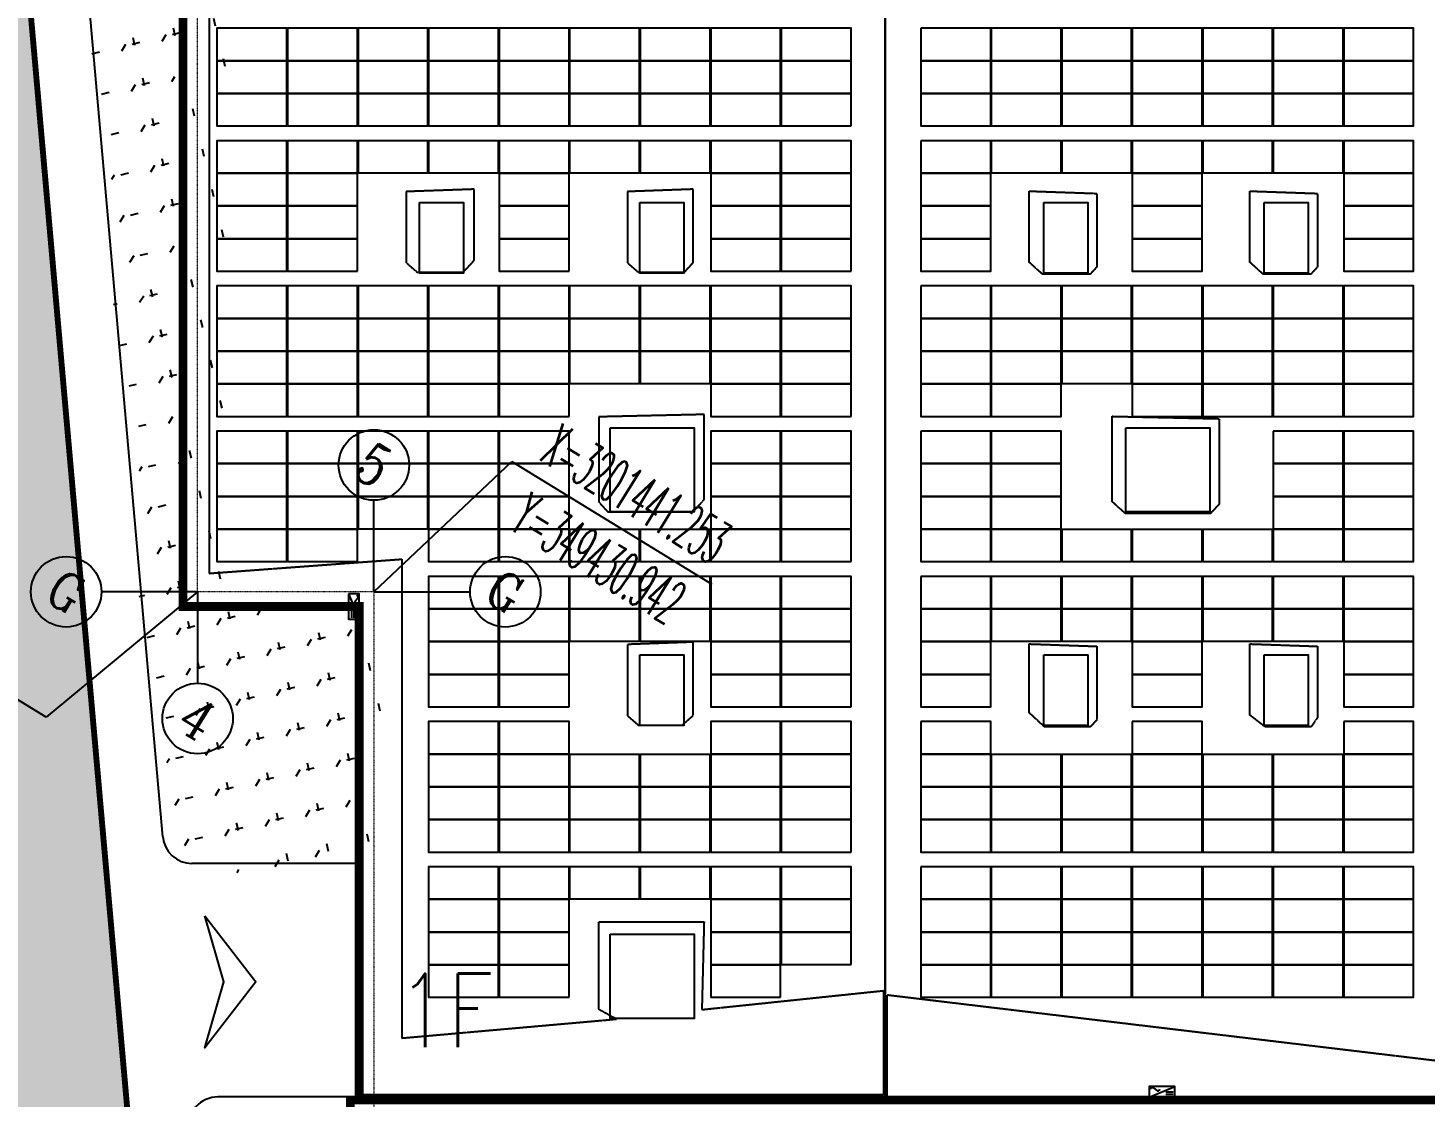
# Model space of a CAD drawing. Header units: metres. Extents: x -330863 to 383137, y -246038 to 314990.
# Drawn here: x -93776 to -46220, y -129651 to -93253 of the extents above; entities that cross this region are included whole.
import ezdxf
from ezdxf.enums import TextEntityAlignment as Align

# ---------------------------------------------------------------- set-up
doc = ezdxf.new("R2010")
doc.units = ezdxf.units.M
for name, pattern in [('DASHED', [1.524, 1.27, -0.254]), ('DOTE', [2.4200000000000004, 2, -0.2, 0.02, -0.2]), ('HIDDEN', [0.375, 0.25, -0.125]), ('X2', [10, 8, -2])]:
    doc.linetypes.add(name, pattern=pattern)
for name, color, linetype in [('-GRASS', 114, 'Continuous'), ('-建筑轮廓线', 7, 'Continuous'), ('-总图道路', 7, 'Continuous'), ('-文字', 7, 'Continuous'), ('AXIS', 7, 'Continuous'), ('AXIS_TEXT', 7, 'Continuous'), ('DIM_COOR', 7, 'Continuous'), ('PUB_TEXT', 7, 'Continuous'), ('S_其它', 7, 'Continuous'), ('农转用2000坐标', 6, 'Continuous'), ('单元区域外轮廓', 7, 'ByLayer'), ('屋脊线', 7, 'ByLayer'), ('组件', 7, 'ByLayer'), ('逆变器', 7, 'ByLayer'), ('阴影', 8, 'DASHED'), ('障碍物', 7, 'ByLayer')]:
    doc.layers.add(name, color=color, linetype=linetype)
doc.layers.add('DOTE', color=7, linetype='DOTE', lineweight=0)
doc.layers.add('X消防车道', color=6, linetype='HIDDEN', lineweight=18)
doc.styles.add('_HZTXT', font='simplex.shx', dxfattribs={"width": 0.8, "bigfont": 'hztxt.shx'})
doc.styles.add('_TCH_AXIS', font='complex.shx', dxfattribs={"bigfont": 'gbcbig.shx'})
doc.styles.add('_TCH_DIM', font='SIMPLEX.shx', dxfattribs={"width": 0.6, "bigfont": 'GBCBIG.shx'})

# ---------------------------------------------------------------- blocks, each defined once
blk = doc.blocks.new('*U5')
at = {"layer": '单元区域外轮廓', "color": 2}
for points in [[(-88499.99999806286, 145848.7498998642, 10100), (88500.00000193714, 145848.7498962879, 10100), (88499.99999828637, -93851.25008583067, 10100), (64899.99999828637, -93851.25008583067, 10100), (64900.60513652861, -129651.2534892559, 10100), (-82500.00165008008, -129651.2389415502, 10100), (-82500.00164881349, -112951.2501013279, 10100), (-88500.00000186266, -112951.2501013279, 10100), (-88499.99999806286, 145848.7498998642, 10100)], [(-88499.99999806286, 145848.7498998642, 10600), (88500.00000193714, 145848.7498962879, 10600), (88499.99999828637, -93851.25008583067, 10600), (64899.99999828637, -93851.25008583067, 10600), (64900.60513652861, -129651.2534892559, 10600), (-82500.00165008008, -129651.2389415502, 10600), (-82500.00164881349, -112951.2501013279, 10600), (-88500.00000186266, -112951.2501013279, 10600), (-88499.99999806286, 145848.7498998642, 10600)]]:
    blk.add_polyline3d(points, close=True, dxfattribs=at)
at = {"flags": 1}
for tag in ['ground_elevation', 'unit_id', 'unit_name', 'parapet_height', 'is_enable_parapet']:
    blk.add_attdef(tag, (0, 0), '', height=2.5, dxfattribs=at)
blk = doc.blocks.new('*U6')
at = {"layer": '屋脊线', "color": 30}
for p, q in [((-88499.99999806286, 145848.7498998642, 10100), (-88500.00000186266, -112951.2501013279, 10100)), ((-64595.51210492849, -129651.240709424, 8900), (-64599.71337653697, 145848.7498998642, 8900)), ((-88500.00000186266, -112951.2501013279, 10100), (-82500.00164881349, -112951.2501013279, 9798.798202189386)), ((-82500.00164881349, -112951.2501013279, 9798.798202189386), (-82500.00165008008, -129651.2389415502, 9798.810986695064)), ((-82500.00165008008, -129651.2389415502, 9798.810986695064), (-64595.51210492849, -129651.240709424, 8900)), ((-64595.51210492849, -129651.240709424, 8900), (-45395.51210492849, -129651.2426030635, 10100))]:
    blk.add_line(p, q, dxfattribs=at)
at = {"flags": 1}
for tag in ['unit_id', 'unit_name']:
    blk.add_attdef(tag, (0, 0), '', height=2.5, dxfattribs=at)
blk = doc.blocks.new('*U25', base_point=(43.5, 18.05))
at = {"color": 0}
for p, q in [((0, 0), (87, 36.1)), ((56.67, 18.2079375), (81.71499999999999, 18.2079375)), ((56.67, 9.64546875), (81.71499999999999, 9.64546875))]:
    blk.add_line(p, q, dxfattribs=at)
blk.add_lwpolyline([(0, 0), (87, 0), (87, 36.1), (0, 36.1)], close=True, dxfattribs=at)
blk.add_lwpolyline([(4.69, 26.96970833333333, -0.6815), (15.775, 30.24879166666667), (25.52, 23.66054166666667, 0.6815), (36.57, 26.96970833333333)], format="xyb", dxfattribs=at)
blk = doc.blocks.new('*U40', base_point=(43.5, 18.05))
at = {"color": 0}
for p, q in [((0, 0), (87, 36.1)), ((56.67, 18.2079375), (81.71499999999999, 18.2079375)), ((56.67, 9.64546875), (81.71499999999999, 9.64546875))]:
    blk.add_line(p, q, dxfattribs=at)
blk.add_lwpolyline([(0, 0), (87, 0), (87, 36.1), (0, 36.1)], close=True, dxfattribs=at)
blk.add_lwpolyline([(4.69, 26.96970833333333, -0.6815), (15.775, 30.24879166666667), (25.52, 23.66054166666667, 0.6815), (36.57, 26.96970833333333)], format="xyb", dxfattribs=at)
blk = doc.blocks.new('*U57')
at = {"layer": '障碍物', "color": 1}
blk.add_polyline3d([(-72950.02388522027, -99201.24994039538, 10), (-71450.02414830029, -99201.24994039538, 10), (-71450.02414830029, -101601.2500494718, 10), (-72950.02388522027, -101601.2500494718, 10)], close=True, dxfattribs=at)
at = {"flags": 1}
for tag in ['shape', 'height']:
    blk.add_attdef(tag, (0, 0), '', height=2.5, dxfattribs=at)
blk = doc.blocks.new('*U58')
at = {"layer": '障碍物', "color": 1}
blk.add_polyline3d([(-72950.02557359637, -114601.2499403953, 10), (-71450.02583675086, -114601.2499403953, 10), (-71450.02583675086, -117001.2500506639, 10), (-72950.02557359637, -117001.2500506639, 10)], close=True, dxfattribs=at)
at = {"flags": 1}
for tag in ['shape', 'height']:
    blk.add_attdef(tag, (0, 0), '', height=2.5, dxfattribs=at)
blk = doc.blocks.new('*U71')
at = {"layer": '障碍物', "color": 1}
blk.add_polyline3d([(-73960.13016819954, -106870.9958904981, 10), (-71099.6219573915, -106870.9958904981, 10), (-71099.6219573915, -109731.5041017532, 10), (-73960.13016819954, -109731.5041017532, 10)], close=True, dxfattribs=at)
at = {"flags": 1}
for tag in ['shape', 'height']:
    blk.add_attdef(tag, (0, 0), '', height=2.5, dxfattribs=at)
blk = doc.blocks.new('*U72')
at = {"layer": '障碍物', "color": 1}
blk.add_polyline3d([(-73960.13016819954, -124110.9966856241, 10), (-71099.6219573915, -124110.9966856241, 10), (-71099.6219573915, -126971.5048986673, 10), (-73960.13016819954, -126971.5048986673, 10)], close=True, dxfattribs=at)
at = {"flags": 1}
for tag in ['shape', 'height']:
    blk.add_attdef(tag, (0, 0), '', height=2.5, dxfattribs=at)
blk = doc.blocks.new('*U102')
at = {"layer": '障碍物', "color": 1}
blk.add_polyline3d([(-59200.02388849855, -99201.25148952007, 10), (-57700.02415172755, -99201.25148952007, 10), (-57700.02415172755, -101601.2515997887, 10), (-59200.02388849855, -101601.2515997887, 10)], close=True, dxfattribs=at)
at = {"flags": 1}
for tag in ['shape', 'height']:
    blk.add_attdef(tag, (0, 0), '', height=2.5, dxfattribs=at)
blk = doc.blocks.new('*U103')
at = {"layer": '障碍物', "color": 1}
blk.add_polyline3d([(-51699.99805033206, -99201.25203847884, 10), (-50199.99831333757, -99201.25203847884, 10), (-50199.99831333757, -101601.2521475553, 10), (-51699.99805033206, -101601.2521475553, 10)], close=True, dxfattribs=at)
at = {"flags": 1}
for tag in ['shape', 'height']:
    blk.add_attdef(tag, (0, 0), '', height=2.5, dxfattribs=at)
blk = doc.blocks.new('*U104')
at = {"layer": '障碍物', "color": 1}
blk.add_polyline3d([(-59200.02557680011, -114601.25148952, 10), (-57700.02584010362, -114601.25148952, 10), (-57700.02584010362, -117001.2515991926, 10), (-59200.02557680011, -117001.2515991926, 10)], close=True, dxfattribs=at)
at = {"flags": 1}
for tag in ['shape', 'height']:
    blk.add_attdef(tag, (0, 0), '', height=2.5, dxfattribs=at)
blk = doc.blocks.new('*U105')
at = {"layer": '障碍物', "color": 1}
blk.add_polyline3d([(-51699.99973870813, -114601.2520384788, 10), (-50200.00000193715, -114601.2520384788, 10), (-50200.00000193715, -117001.2521475553, 10), (-51699.99973870813, -117001.2521475553, 10)], close=True, dxfattribs=at)
at = {"flags": 1}
for tag in ['shape', 'height']:
    blk.add_attdef(tag, (0, 0), '', height=2.5, dxfattribs=at)
blk = doc.blocks.new('*U106')
at = {"layer": '障碍物', "color": 1}
blk.add_polyline3d([(-56410.09895853697, -106870.9960132837, 10), (-53549.59074743092, -106870.9960132837, 10), (-53549.59074743092, -109731.5042251348, 10), (-56410.09895853697, -109731.5042251348, 10)], close=True, dxfattribs=at)
at = {"flags": 1}
for tag in ['shape', 'height']:
    blk.add_attdef(tag, (0, 0), '', height=2.5, dxfattribs=at)
blk = doc.blocks.new('*U352')
at = {"layer": '障碍物', "color": 1}
blk.add_polyline3d([(-80450.02388522027, -99201.24994039538, 10), (-78950.02414830029, -99201.24994039538, 10), (-78950.02414830029, -101601.2500494718, 10), (-80450.02388522027, -101601.2500494718, 10)], close=True, dxfattribs=at)
at = {"flags": 1}
for tag in ['shape', 'height']:
    blk.add_attdef(tag, (0, 0), '', height=2.5, dxfattribs=at)
blk = doc.blocks.new('*U9')
at = {"layer": '组件', "color": 0}
blk.add_polyline3d([(0, 0, 0), (6.7e-15, -109.6, 0), (237.9347828191169, -109.6, 14.88620585709026), (237.9347828191169, 1.46e-14, 14.88620585709026)], close=True, dxfattribs=at)
at = {"flags": 1}
for tag in ['voco', 'vmpo', 'mounting-hole-spacing1', 'mounting-hole-spacing2', 'module-material', 'theme', 'silicon-material', 'userid', 'company-name', 'note', 'name', 'panel-width', 'panel-height', 'panel-length', 'pmax', 'id', 'impo', 'isco']:
    blk.add_attdef(tag, (0, 0), '', height=2.5, dxfattribs=at)
blk = doc.blocks.new('*U7')
at = {"layer": '组件', "color": 0}
blk.add_polyline3d([(0, 0, 0), (6.7e-15, 109.6, 0), (-238.1009774266284, 109.6, 11.9366891759911), (-238.1009774266284, 1.46e-14, 11.9366891759911)], close=True, dxfattribs=at)
at = {"flags": 1}
for tag in ['voco', 'vmpo', 'mounting-hole-spacing1', 'mounting-hole-spacing2', 'module-material', 'theme', 'silicon-material', 'userid', 'company-name', 'note', 'name', 'panel-width', 'panel-height', 'panel-length', 'pmax', 'id', 'impo', 'isco']:
    blk.add_attdef(tag, (0, 0), '', height=2.5, dxfattribs=at)

msp = doc.modelspace()

# ---------------------------------------------------------------- hatches: boundary and pattern name
at = {"layer": '-GRASS'}
h = msp.add_hatch(dxfattribs=at)
h.set_pattern_fill('GRASS', color=256, scale=500, angle=-31.48783798076735)
h.set_pattern_definition([(58.51216201923266, (-1970228605.701966, -2547630934.377606), (-329.7050402672918, 1372.037246682207), [264.5806600000001, -1731.010149999999]), (13.51216201923265, (-1970228605.701966, -2547630934.377606), (-329.7052649889981, 1372.038181840949), [264.58066, -1146.516149999998]), (103.5121620192325, (-1970228605.701966, -2547630934.377606), (-1372.038181840949, -329.7052649889981), [264.5806599999999, -1146.516149999997])])
h.paths.add_polyline_path([(-82499.9985200679, -113128.7499012612), (-88499.9985200679, -113128.7499007955), (-88499.99851925299, -69128.74990079552), (-92663.83755806366, -69128.74990126118, 0.4402036426417503), (-93659.97564844787, -70216.55026946215), (-89187.75346316164, -120966.5474615246, 0.3886933129574108), (-88191.61512504565, -121878.7499007955), (-82499.99852018431, -121878.7499007955)])
at = {"layer": 'X消防车道'}
h = msp.add_hatch(dxfattribs=at)
h.set_pattern_fill('DOTS', color=8, scale=1000, angle=-31.48783798076735)
h.set_pattern_definition([(328.5121620192327, (-1970228605.701966, -2547630934.377606), (1506.050284478311, 939.1527315207007), [0, -1587.499999999999])])
h.paths.add_polyline_path([(-93210.31932864338, -143669.9816289544, 0.388696347810305), (-80260.50890044775, -155528.7499007024), (-29868.25021682074, -155528.749902565, 0.0729934230257984), (-27282.11924788542, -155149.1864708438), (-24812.54212517292, -154408.3133338205, -0.0729934230209538), (-22226.41115623759, -154028.7499007024), (83399.93261551949, -154028.749902565, -0.414215405250258), (92399.99996935017, -163028.7391755916), (92400.01187910326, -173021.7107695714), (96400.0120633305, -173176.2576506659), (96399.99996935017, -163028.7344095483, 0.4142203272388091), (83399.6842201473, -150028.7499058246), (-22813.48650954664, -150028.749903962, 0.0729934230411844), (-25399.61747935508, -150408.3133356832), (-27869.19458594406, -151149.1864689812, -0.0729934230362219), (-30455.32555586891, -151528.7499007024), (-80260.50890015671, -151528.7499007024, -0.3886976849728412), (-89225.76594498008, -143318.7917464599), (-114666.7633144511, 145381.2082974985, -0.4401982675162612), (-105701.5062695695, 155171.2501437217), (85999.68118983321, 155171.2501404621, -0.414210992521494), (94999.68118930935, 146171.3291063718, -0.1414481113697162), (96999.68118965859, 153099.4533711858, 0.2576703992202549), (85999.5199388382, 159171.2501390651), (-105701.6028190823, 159171.2501441874, 0.4401960510058327), (-118651.3220010651, 145030.0785886869)])

# ---------------------------------------------------------------- linework, layer by layer
at = {"layer": '-建筑轮廓线', "const_width": 300, "elevation": 10100}
msp.add_lwpolyline([(88500.00148354098, 145851.2500959262), (-88499.99851645902, 145851.2500991858), (-88499.99852024252, -112948.7499006279), (-82499.99852018431, -112948.7499006279), (-82499.99852035893, -129748.7499009073), (-82799.99852034729, -129748.7499009073), (-82799.9985204637, -145848.7499005347), (65100.00147932674, -145848.7499023974), (65100.00147955958, -129748.7499027699), (64800.00147962942, -129748.7499027699), (64800.00148032791, -93848.74988470227), (88500.00148004852, -93848.74988563359)], close=True, dxfattribs=at)
msp.add_lwpolyline([(65100.00147955958, -129748.7499027699), (-82499.99852018431, -129748.7499009073)], dxfattribs=at)
at = {"layer": '-总图道路'}
for p, q in [((-89187.75479704842, -120786.5323278308, 10100), (-93659.97722954256, -70036.53232876211, 10100)), ((-82499.99852035893, -121698.7499006279, 10100), (-88191.6151254531, -121698.7499006279, 10100)), ((-82499.99852018431, -129648.7499008141, 10100), (-87314.7951606638, -129648.7499008141, 10100))]:
    msp.add_line(p, q, dxfattribs=at)
for centre, start, end in [((-88191.61512504565, -120698.7498996966, 10100), 185.0360518371188, 269.9999979756226), ((-87314.7951607802, -130648.7499008141, 10100), 89.99999797562265, 185.0360518371188)]:
    msp.add_arc(centre, 1000, start, end, dxfattribs=at)
at = {"layer": 'AXIS'}
for p, q in [((-81999.9985208828, -112448.7498987652, 10100), (-81999.99852076638, -109334.617421329, 10100)), ((-87999.99846657507, -112448.7498987652, 10100), (-91274.80650337879, -112448.7498996965, 10100)), ((-87999.99846657507, -112448.7498987652, 10100), (-87999.9984653527, -115562.8823757358, 10100)), ((-81999.9985208828, -112448.7498987652, 10100), (-78725.19048407907, -112448.7498987652, 10100))]:
    msp.add_line(p, q, dxfattribs=at)
for centre in [(-81999.99852064998, -108134.6174211427, 10100), (-92474.80650373967, -112448.7498996965, 10100), (-77525.19048395101, -112448.7498987652, 10100), (-87999.99846558552, -116762.8823763877, 10100)]:
    msp.add_circle(centre, 1200.000000000001, dxfattribs=at)
at = {"layer": 'DIM_COOR'}
for p, q in [((-81999.9985208828, -112448.7498987652, 10100), (-77303.27075818554, -108013.1552189775, 10100)), ((-77303.27075818554, -108013.1552189775, 10100), (-70493.20083699189, -112184.3832962401, 10100)), ((-93155.79174767248, -116721.0585897043, 10100), (-104803.3356536156, -109586.8348989822, 10100)), ((-87999.99846657507, -112448.7498987652, 10100), (-93155.79174767248, -116721.0585897043, 10100))]:
    msp.add_line(p, q, dxfattribs=at)
at = {"layer": 'DOTE', "ltscale": 0.0015}
for p, q in [((-87999.99846657507, -112448.7498987652, 10100), (-87999.99851383967, 145351.2500973232, 10100)), ((-81999.99852076638, -112448.7498987652, 10100), (-87999.99846657507, -112448.7498987652, 10100)), ((-81999.9985208828, -112448.7498987652, 10100), (-81999.99852105742, -145248.7499013729, 10100))]:
    msp.add_line(p, q, dxfattribs=at)
at = {"layer": 'S_其它', "elevation": 10099.99996162327}
msp.add_lwpolyline([(-87757.9571014666, -123477.558890863), (-86016.08137106989, -125727.5591628092), (-87757.9571014666, -127977.5589988964), (-87104.75368304644, -125727.5589229936), (-87757.9571014666, -123477.558890863)], dxfattribs=at)
at = {"layer": 'X消防车道', "color": 8, "ltscale": 0.01}
msp.add_line((-89225.76594486367, -143318.7917464599, 10100), (-114666.7633145675, 145381.2082974985, 10100), dxfattribs=at)
at = {"layer": '农转用2000坐标', "color": 5, "linetype": 'X2', "ltscale": 0.001, "const_width": 200, "elevation": 10100}
msp.add_lwpolyline([(84999.5837552729, 193872.906665951), (-118528.8170893304, 189207.1208154596), (-88181.69460986741, -155166.7311208509), (84999.99547226122, -161859.3995187618)], close=True, dxfattribs=at)
at = {"layer": '单元区域外轮廓', "elevation": 10100}
msp.add_lwpolyline([(-88499.99999807682, 145848.749899473), (88500.00000192318, 145848.7498962134), (88499.99999825611, -93851.25008581208), (64899.99999822117, -93851.25008581208), (64900.60513641452, -129651.2534896098), (-82500.00165018484, -129651.2389414198), (-82500.0016488461, -112951.250101272), (-88500.00000186032, -112951.250101272), (-88499.99999807682, 145848.749899473)], dxfattribs=at)
at = {"layer": '屋脊线', "color": 30, "elevation": 8900}
msp.add_lwpolyline([(-64599.71337654628, 145848.749899473), (-64595.51210497505, -129651.2407095358)], dxfattribs=at)
at = {"layer": '阴影', "linetype": 'DASHED'}
for points in [[(-64652.8515625, -129579.384765625, 8903.877563476562), (-82461.2890625, -129579.66796875, 9797.867431640623), (-82461.572265625, -112951.58203125, 9797.869262695314), (-88497.08984375, -112870.849609375, 10100.85388183594), (-88426.65039062501, 145833.935546875, 10097.31689453125), (-87607.001953125, 145833.9453125, 10056.16394042968), (-87602.95898437499, -111821.494140625, 10055.96801757812), (-81045.86914062499, -111337.158203125, 9726.80114746094), (-81045.59082031251, -127642.3828125, 9726.796875000002), (-73743.3984375, -126996.50390625, 9360.224609375), (-74339.501953125, -126673.642578125, 9390.14892578125), (-74339.55078125, -123687.041015625, 9390.149536132812), (-70762.958984375, -123687.001953125, 9210.603637695312), (-70837.421875, -126673.57421875, 9214.343261718752), (-64652.9052734375, -126027.705078125, 8903.878784179688), (-64652.8515625, -129579.384765625, 8903.877563476562)], [(-78587.119140625, -101166.513671875, 9603.373413085938), (-78587.158203125, -98744.93164062499, 9603.375244140623), (-80897.04101562499, -98825.693359375, 9719.330444335938), (-80897.001953125, -101247.265625, 9719.32861328125), (-80524.43847656251, -101570.146484375, 9700.625610351562), (-78959.677734375, -101570.107421875, 9622.0751953125), (-78587.119140625, -101166.513671875, 9603.373413085938)], [(-71135.8740234375, -101247.080078125, 9229.323730468752), (-71135.9130859375, -98744.78515625, 9229.325561523436), (-73371.2841796875, -98825.556640625, 9341.540527343752), (-73371.25, -101247.138671875, 9341.53869628906), (-72998.6767578125, -101570, 9322.836303710938), (-71433.9208984375, -101569.9609375, 9244.285888671877), (-71135.8740234375, -101247.080078125, 9229.323730468752)], [(-59695.7568359375, -98807.27539062499, 9207.263793945314), (-57390.3173828125, -98887.958984375, 9351.353759765623), (-57390.2783203125, -101390.25390625, 9351.353759765623), (-57613.3837890625, -101632.421875, 9337.409667968748), (-59249.4970703125, -101632.44140625, 9235.151977539062), (-59695.72265625, -101228.857421875, 9207.263793945314), (-59695.7568359375, -98807.27539062499, 9207.263793945314)], [(-52184.48242187499, -98807.158203125, 9676.718139648438), (-49879.0380859375, -98887.84179687499, 9820.808715820312), (-49879.00390625, -101390.13671875, 9820.808105468748), (-50102.109375, -101632.294921875, 9806.864013671877), (-51738.2275390625, -101632.32421875, 9704.606933593752), (-52184.4482421875, -101228.73046875, 9676.718139648438), (-52184.48242187499, -98807.158203125, 9676.718139648438)], [(-70763.1884765625, -109318.984375, 9210.614624023438), (-70763.2373046875, -106413.095703125, 9210.617065429688), (-74339.8291015625, -106493.88671875, 9390.160522460938), (-74339.78515625, -109399.78515625, 9390.15869140625), (-74041.7236328125, -109722.65625, 9375.195922851562), (-71135.7373046875, -109722.587890625, 9229.317016601562), (-70763.1884765625, -109318.984375, 9210.614624023438)], [(-56869.619140625, -106475.556640625, 9383.890380859377), (-53225.53222656249, -106556.220703125, 9611.6455078125), (-53225.48828124999, -109462.109375, 9611.6455078125), (-53522.958984375, -109784.990234375, 9593.052978515623), (-56423.3544921875, -109785.0390625, 9411.778564453123), (-56869.5703125, -109381.4453125, 9383.890380859377), (-56869.619140625, -106475.556640625, 9383.890380859377)], [(-71135.6298828125, -116664.43359375, 9229.3115234375), (-71135.6689453125, -114162.158203125, 9229.313354492188), (-73371.0400390625, -114242.91015625, 9341.5283203125), (-73371.005859375, -116664.482421875, 9341.525878906252), (-72998.4326171875, -116987.353515625, 9322.823486328123), (-71508.1884765625, -116987.314453125, 9248.013305664062), (-71135.6298828125, -116664.43359375, 9229.3115234375)], [(-59695.5224609375, -114224.6484375, 9207.263793945314), (-57390.0830078125, -114305.33203125, 9351.353759765623), (-57390.04394531249, -116807.626953125, 9351.353759765623), (-57613.1494140625, -117049.78515625, 9337.409667968748), (-59174.8974609375, -117049.814453125, 9239.800415039062), (-59695.48828125, -116565.5078125, 9207.263793945314), (-59695.5224609375, -114224.6484375, 9207.263793945314)], [(-52184.248046875, -114224.521484375, 9676.71875), (-49878.80859375, -114305.205078125, 9820.808105468748), (-49878.76953125, -116726.77734375, 9820.808715820312), (-50101.8701171875, -117049.658203125, 9806.864013671877), (-51663.623046875, -117049.6875, 9709.254760742188), (-52184.2138671875, -116646.103515625, 9676.718139648438), (-52184.248046875, -114224.521484375, 9676.71875)], [(-64529.33105468749, -126171.171875, 8905.139770507814), (-45639.55566406249, -128430.99609375, 10085.74829101562), (-45416.4501953125, -128511.728515625, 10099.6923828125), (-45416.43066406249, -129641.77734375, 10099.6923828125), (-64529.28222656249, -129642.099609375, 8905.139770507814), (-64529.33105468749, -126171.171875, 8905.139770507814)]]:
    msp.add_polyline3d(points, close=True, dxfattribs=at)
at = {"layer": '障碍物', "color": 4, "elevation": 10300}
for points in [[(-80450.02388523195, -99201.24994061889), (-78950.02414838877, -99201.24994061889), (-78950.02414838877, -101601.2500494904), (-80450.02388523195, -101601.2500494904)], [(-72950.02388523193, -99201.24994061889), (-71450.02414838877, -99201.24994061889), (-71450.02414838877, -101601.2500494904), (-72950.02388523193, -101601.2500494904)], [(-59200.02388854976, -99201.25148940831), (-57700.02415176481, -99201.25148940831), (-57700.02415176481, -101601.2515996769), (-59200.02388854976, -101601.2515996769)], [(-51699.99805034371, -99201.25203888863), (-50199.99831338413, -99201.25203888863), (-50199.99831338413, -101601.2521477602), (-51699.99805034371, -101601.2521477602)], [(-72950.02557366155, -114601.2499405257), (-71450.02583676018, -114601.2499405257), (-71450.02583676018, -117001.2500507943), (-72950.02557366155, -117001.2500507943)], [(-59200.02557686297, -114601.2514893152), (-57700.02584019443, -114601.2514893152), (-57700.02584019443, -117001.2515995838), (-59200.02557686297, -117001.2515995838)], [(-51699.99973877333, -114601.2520387955), (-50200.00000198837, -114601.2520387955), (-50200.00000198837, -117001.2521476671), (-51699.99973877333, -117001.2521476671)]]:
    msp.add_lwpolyline(points, close=True, dxfattribs=at)
at = {"layer": '障碍物', "elevation": 10300}
for points in [[(-73960.1301682391, -106870.9958906472), (-71099.6219574567, -106870.9958906472), (-71099.6219574567, -109731.5041011385), (-73960.1301682391, -109731.5041011385)], [(-56410.09895858354, -106870.9960140474), (-53549.59074745187, -106870.9960140474), (-53549.59074745187, -109731.5042259358), (-56410.09895858354, -109731.5042259358)], [(-73960.1301682391, -124110.9966857545), (-71099.6219574567, -124110.9966857545), (-71099.6219574567, -126971.5048990398), (-73960.1301682391, -126971.5048990398)]]:
    msp.add_lwpolyline(points, close=True, dxfattribs=at)

# ---------------------------------------------------------------- block references
at = {"layer": '单元区域外轮廓'}
msp.add_blockref('*U5', (0, 0), dxfattribs=at)
at = {"layer": '屋脊线'}
msp.add_blockref('*U6', (0, 0), dxfattribs=at)
at = {"layer": '组件', "color": 5, "xscale": 10, "yscale": 10, "zscale": 10}
for name, p in [('*U7', (-84961.18355864003, -94359.24999999996, 10022.50126466562)), ('*U7', (-82560.19894739999, -94359.24999999996, 9901.951181768583)), ('*U7', (-80159.21433615997, -94359.24999999996, 9781.401098871544)), ('*U7', (-77758.22972491999, -94359.24999999996, 9660.851015974498)), ('*U7', (-75357.24511368, -94359.24999999996, 9540.300933077458)), ('*U7', (-72956.26050244, -94359.24999999996, 9419.750850180417)), ('*U7', (-70555.2758912, -94359.24999999996, 9299.200767283375)), ('*U7', (-68154.29127996, -94359.24999999996, 9178.650684386335)), ('*U7', (-65753.30666872, -94359.24999999996, 9058.100601489294)), ('*U9', (-63385.20058976002, -93263.24999999537, 9075.680214810425)), ('*U9', (-60985.89169960002, -93263.24999999537, 9225.637020444845)), ('*U9', (-58586.58280944001, -93263.24999999537, 9375.593826079263)), ('*U9', (-56187.27391928, -93263.24999999537, 9525.550631713684)), ('*U9', (-53787.96502911998, -93263.24999999537, 9675.507437348102)), ('*U9', (-51388.65613895998, -93263.24999999537, 9825.46424298252)), ('*U9', (-48989.34724879996, -93263.24999999537, 9975.42104861694)), ('*U7', (-84961.18355864003, -95475.25, 10022.50126466562)), ('*U7', (-82560.19894739999, -95475.25, 9901.951181768583)), ('*U7', (-80159.21433615997, -95475.25, 9781.401098871544)), ('*U7', (-77758.22972491999, -95475.25, 9660.851015974498)), ('*U7', (-75357.24511368, -95475.25, 9540.300933077458)), ('*U7', (-72956.26050244, -95475.25, 9419.750850180417)), ('*U7', (-70555.2758912, -95475.25, 9299.200767283375)), ('*U7', (-68154.29127996, -95475.25, 9178.650684386335)), ('*U7', (-65753.30666872, -95475.25, 9058.100601489294)), ('*U9', (-63385.20058976002, -94379.24999999539, 9075.680214810425)), ('*U9', (-60985.89169960002, -94379.24999999539, 9225.637020444845)), ('*U9', (-58586.58280944001, -94379.24999999539, 9375.593826079263)), ('*U9', (-56187.27391928, -94379.24999999539, 9525.550631713684)), ('*U9', (-53787.96502911998, -94379.24999999539, 9675.507437348102)), ('*U9', (-51388.65613895998, -94379.24999999539, 9825.46424298252)), ('*U9', (-48989.34724879996, -94379.24999999539, 9975.42104861694)), ('*U7', (-84961.18355864003, -96591.24999999999, 10022.50126466562)), ('*U7', (-82560.19894739999, -96591.24999999999, 9901.951181768583)), ('*U7', (-80159.21433615997, -96591.24999999999, 9781.401098871544)), ('*U7', (-77758.22972491999, -96591.24999999999, 9660.851015974498)), ('*U7', (-75357.24511368, -96591.24999999999, 9540.300933077458)), ('*U7', (-72956.26050244, -96591.24999999999, 9419.750850180417)), ('*U7', (-70555.2758912, -96591.24999999999, 9299.200767283375)), ('*U7', (-68154.29127996, -96591.24999999999, 9178.650684386335)), ('*U7', (-65753.30666872, -96591.24999999999, 9058.100601489294)), ('*U9', (-63385.20058976002, -95495.24999999542, 9075.680214810425)), ('*U9', (-60985.89169960002, -95495.24999999542, 9225.637020444845)), ('*U9', (-58586.58280944001, -95495.24999999542, 9375.593826079263)), ('*U9', (-56187.27391928, -95495.24999999542, 9525.550631713684)), ('*U9', (-53787.96502911998, -95495.24999999542, 9675.507437348102)), ('*U9', (-51388.65613895998, -95495.24999999542, 9825.46424298252)), ('*U9', (-48989.34724879996, -95495.24999999542, 9975.42104861694)), ('*U7', (-84961.18355864003, -98187.25, 10022.50126466198)), ('*U7', (-82560.19894739999, -98187.25, 9901.951181764942)), ('*U7', (-80159.21433615997, -98187.25, 9781.401098867897)), ('*U7', (-77758.22972491999, -98187.25, 9660.851015970855)), ('*U7', (-75357.24511368, -98187.25, 9540.300933073815)), ('*U7', (-72956.26050244, -98187.25, 9419.750850176773)), ('*U7', (-70555.2758912, -98187.25, 9299.200767279732)), ('*U7', (-68154.29127996, -98187.25, 9178.65068438269)), ('*U7', (-65753.30666872, -98187.25, 9058.100601485647)), ('*U9', (-63385.20058976002, -97091.24999999517, 9075.675502676226)), ('*U9', (-60985.89169960002, -97091.24999999517, 9225.632308310649)), ('*U9', (-58586.58280944001, -97091.24999999517, 9375.589113945067)), ('*U9', (-56187.27391928, -97091.24999999517, 9525.545919579487)), ('*U9', (-53787.96502911998, -97091.24999999517, 9675.502725213904)), ('*U9', (-51388.65613895998, -97091.24999999517, 9825.459530848322)), ('*U9', (-48989.34724879996, -97091.24999999517, 9975.416336482744)), ('*U7', (-84961.18355864003, -99303.24999999999, 10022.50126466198)), ('*U7', (-82560.19894739999, -99303.24999999999, 9901.951181764942)), ('*U7', (-75357.24511368, -99303.24999999999, 9540.300933073815)), ('*U7', (-68154.29127996, -99303.24999999999, 9178.65068438269)), ('*U7', (-65753.30666872, -99303.24999999999, 9058.100601485647)), ('*U9', (-63385.20058976002, -98207.24999999518, 9075.675502676226)), ('*U9', (-56187.27391928, -98207.24999999518, 9525.545919579487)), ('*U9', (-48989.34724879996, -98207.24999999518, 9975.416336482744)), ('*U7', (-84961.18355864003, -100419.25, 10022.50126466198)), ('*U7', (-82560.19894739999, -100419.25, 9901.951181764942)), ('*U7', (-75357.24511368, -100419.25, 9540.300933073815)), ('*U7', (-68154.29127996, -100419.25, 9178.65068438269)), ('*U7', (-65753.30666872, -100419.25, 9058.100601485647)), ('*U9', (-63385.20058976002, -99323.24999999513, 9075.675502676226)), ('*U9', (-56187.27391928, -99323.24999999513, 9525.545919579487)), ('*U9', (-48989.34724879996, -99323.24999999513, 9975.416336482744)), ('*U7', (-84961.18355864003, -101535.25, 10022.50126466198)), ('*U7', (-82560.19894739999, -101535.25, 9901.951181764942)), ('*U7', (-75357.24511368, -101535.25, 9540.300933073815)), ('*U7', (-68154.29127996, -101535.25, 9178.65068438269)), ('*U7', (-65753.30666872, -101535.25, 9058.100601485647)), ('*U9', (-63385.20058976002, -100439.2499999951, 9075.675502676226)), ('*U9', (-56187.27391928, -100439.2499999951, 9525.545919579487)), ('*U9', (-48989.34724879996, -100439.2499999951, 9975.416336482744)), ('*U7', (-84961.18355864003, -103131.25, 10022.50126465833)), ('*U7', (-82560.19894739999, -103131.25, 9901.951181761295)), ('*U7', (-80159.21433615997, -103131.25, 9781.401098864255)), ('*U7', (-77758.22972491999, -103131.25, 9660.851015967211)), ('*U7', (-75357.24511368, -103131.25, 9540.300933070172)), ('*U7', (-72956.26050244, -103131.25, 9419.750850173128)), ('*U7', (-70555.2758912, -103131.25, 9299.200767276086)), ('*U7', (-68154.29127996, -103131.25, 9178.650684379043)), ('*U7', (-65753.30666872, -103131.25, 9058.100601482003)), ('*U9', (-63385.20058976002, -102035.2499999949, 9075.670790542032)), ('*U9', (-60985.89169960002, -102035.2499999949, 9225.627596176453)), ('*U9', (-58586.58280944001, -102035.2499999949, 9375.584401810867)), ('*U9', (-56187.27391928, -102035.2499999949, 9525.54120744529)), ('*U9', (-53787.96502911998, -102035.2499999949, 9675.498013079707)), ('*U9', (-51388.65613895998, -102035.2499999949, 9825.454818714128)), ('*U9', (-48989.34724879996, -102035.2499999949, 9975.411624348544)), ('*U7', (-84961.18355864003, -104247.2499999999, 10022.50126465833)), ('*U7', (-82560.19894739999, -104247.2499999999, 9901.951181761295)), ('*U7', (-80159.21433615997, -104247.2499999999, 9781.401098864255)), ('*U7', (-77758.22972491999, -104247.2499999999, 9660.851015967211)), ('*U7', (-75357.24511368, -104247.2499999999, 9540.300933070172)), ('*U7', (-72956.26050244, -104247.2499999999, 9419.750850173128)), ('*U7', (-70555.2758912, -104247.2499999999, 9299.200767276086)), ('*U7', (-68154.29127996, -104247.2499999999, 9178.650684379043)), ('*U7', (-65753.30666872, -104247.2499999999, 9058.100601482003)), ('*U9', (-63385.20058976002, -103151.2499999949, 9075.670790542032)), ('*U9', (-60985.89169960002, -103151.2499999949, 9225.627596176453)), ('*U9', (-58586.58280944001, -103151.2499999949, 9375.584401810867)), ('*U9', (-56187.27391928, -103151.2499999949, 9525.54120744529)), ('*U9', (-53787.96502911998, -103151.2499999949, 9675.498013079707)), ('*U9', (-51388.65613895998, -103151.2499999949, 9825.454818714128)), ('*U9', (-48989.34724879996, -103151.2499999949, 9975.411624348544)), ('*U7', (-84961.18355864003, -105363.25, 10022.50126465833)), ('*U7', (-82560.19894739999, -105363.25, 9901.951181761295)), ('*U7', (-80159.21433615997, -105363.25, 9781.401098864255)), ('*U7', (-77758.22972491999, -105363.25, 9660.851015967211)), ('*U7', (-75357.24511368, -105363.25, 9540.300933070172)), ('*U7', (-72956.26050244, -105363.25, 9419.750850173128)), ('*U7', (-70555.2758912, -105363.25, 9299.200767276086)), ('*U7', (-68154.29127996, -105363.25, 9178.650684379043)), ('*U7', (-65753.30666872, -105363.25, 9058.100601482003)), ('*U9', (-63385.20058976002, -104267.2499999949, 9075.670790542032)), ('*U9', (-60985.89169960002, -104267.2499999949, 9225.627596176453)), ('*U9', (-58586.58280944001, -104267.2499999949, 9375.584401810867)), ('*U9', (-56187.27391928, -104267.2499999949, 9525.54120744529)), ('*U9', (-53787.96502911998, -104267.2499999949, 9675.498013079707)), ('*U9', (-51388.65613895998, -104267.2499999949, 9825.454818714128)), ('*U9', (-48989.34724879996, -104267.2499999949, 9975.411624348544)), ('*U7', (-84961.18355864003, -106479.2499999999, 10022.50126465833)), ('*U7', (-82560.19894739999, -106479.2499999999, 9901.951181761295)), ('*U7', (-80159.21433615997, -106479.2499999999, 9781.401098864255)), ('*U7', (-77758.22972491999, -106479.2499999999, 9660.851015967211)), ('*U7', (-75357.24511368, -106479.2499999999, 9540.300933070172)), ('*U7', (-68154.29127996, -106479.2499999999, 9178.650684379043)), ('*U7', (-65753.30666872, -106479.2499999999, 9058.100601482003)), ('*U9', (-63385.20058976002, -105383.2499999949, 9075.670790542032)), ('*U9', (-60985.89169960002, -105383.2499999949, 9225.627596176453)), ('*U9', (-56187.27391928, -105383.2499999949, 9525.54120744529)), ('*U9', (-53787.96502911998, -105383.2499999949, 9675.498013079707)), ('*U9', (-51388.65613895998, -105383.2499999949, 9825.454818714128)), ('*U9', (-48989.34724879996, -105383.2499999949, 9975.411624348544)), ('*U7', (-84961.18355864003, -108075.25, 10022.50126465469)), ('*U7', (-82560.19894739999, -108075.25, 9901.951181757651)), ('*U7', (-80159.21433615997, -108075.25, 9781.40109886061)), ('*U7', (-77758.22972491999, -108075.25, 9660.85101596357)), ('*U7', (-75357.24511368, -108075.25, 9540.300933066523)), ('*U7', (-68154.29127996, -108075.25, 9178.6506843754)), ('*U7', (-65753.30666872, -108075.25, 9058.10060147836)), ('*U9', (-63385.20058976002, -106979.2499999947, 9075.666078407838)), ('*U9', (-60985.89169960002, -106979.2499999947, 9225.622884042255)), ('*U9', (-51388.65613895998, -106979.2499999947, 9825.45010657993)), ('*U9', (-48989.34724879996, -106979.2499999947, 9975.406912214348)), ('*U7', (-84961.18355864003, -109191.25, 10022.50126465469)), ('*U7', (-82560.19894739999, -109191.25, 9901.951181757651)), ('*U7', (-80159.21433615997, -109191.25, 9781.40109886061)), ('*U7', (-77758.22972491999, -109191.25, 9660.85101596357)), ('*U7', (-75357.24511368, -109191.25, 9540.300933066523)), ('*U7', (-68154.29127996, -109191.25, 9178.6506843754)), ('*U7', (-65753.30666872, -109191.25, 9058.10060147836)), ('*U9', (-63385.20058976002, -108095.2499999947, 9075.666078407838)), ('*U9', (-60985.89169960002, -108095.2499999947, 9225.622884042255)), ('*U9', (-51388.65613895998, -108095.2499999947, 9825.45010657993)), ('*U9', (-48989.34724879996, -108095.2499999947, 9975.406912214348)), ('*U7', (-84961.18355864003, -110307.25, 10022.50126465469)), ('*U7', (-82560.19894739999, -110307.25, 9901.951181757651)), ('*U7', (-80159.21433615997, -110307.25, 9781.40109886061)), ('*U7', (-77758.22972491999, -110307.25, 9660.85101596357)), ('*U7', (-75357.24511368, -110307.25, 9540.300933066523)), ('*U7', (-68154.29127996, -110307.25, 9178.6506843754)), ('*U7', (-65753.30666872, -110307.25, 9058.10060147836)), ('*U9', (-63385.20058976002, -109211.2499999947, 9075.666078407838)), ('*U9', (-60985.89169960002, -109211.2499999947, 9225.622884042255)), ('*U9', (-51388.65613895998, -109211.2499999947, 9825.45010657993)), ('*U9', (-48989.34724879996, -109211.2499999947, 9975.406912214348)), ('*U7', (-84961.18355864003, -111423.25, 10022.50126465469)), ('*U7', (-82560.19894739999, -111423.25, 9901.951181757651)), ('*U7', (-77758.22972491999, -111423.25, 9660.85101596357)), ('*U7', (-75357.24511368, -111423.25, 9540.300933066523)), ('*U7', (-72956.26050244, -111423.25, 9419.750850169483)), ('*U7', (-70555.2758912, -111423.25, 9299.20076727244)), ('*U7', (-68154.29127996, -111423.25, 9178.6506843754)), ('*U7', (-65753.30666872, -111423.25, 9058.10060147836)), ('*U9', (-63385.20058976002, -110327.2499999947, 9075.666078407838)), ('*U9', (-60985.89169960002, -110327.2499999947, 9225.622884042255)), ('*U9', (-58586.58280944001, -110327.2499999947, 9375.579689676671)), ('*U9', (-56187.27391928, -110327.2499999947, 9525.536495311091)), ('*U9', (-53787.96502911998, -110327.2499999947, 9675.493300945513)), ('*U9', (-51388.65613895998, -110327.2499999947, 9825.45010657993)), ('*U9', (-48989.34724879996, -110327.2499999947, 9975.406912214348)), ('*U7', (-77758.22972491999, -113019.25, 9660.851015959925)), ('*U7', (-75357.24511368, -113019.25, 9540.300933062877)), ('*U7', (-72956.26050244, -113019.25, 9419.750850165838)), ('*U7', (-70555.2758912, -113019.25, 9299.200767268798)), ('*U7', (-68154.29127996, -113019.25, 9178.650684371756)), ('*U7', (-65753.30666872, -113019.25, 9058.100601474713)), ('*U9', (-63385.20058976002, -111923.2499999945, 9075.661366273638)), ('*U9', (-60985.89169960002, -111923.2499999945, 9225.61817190806)), ('*U9', (-58586.58280944001, -111923.2499999945, 9375.574977542476)), ('*U9', (-56187.27391928, -111923.2499999945, 9525.531783176899)), ('*U9', (-53787.96502911998, -111923.2499999945, 9675.488588811315)), ('*U9', (-51388.65613895998, -111923.2499999945, 9825.445394445731)), ('*U9', (-48989.34724879996, -111923.2499999945, 9975.402200080154)), ('*U7', (-77758.22972491999, -114135.25, 9660.851015959925)), ('*U7', (-75357.24511368, -114135.25, 9540.300933062877)), ('*U7', (-72956.26050244, -114135.25, 9419.750850165838)), ('*U7', (-70555.2758912, -114135.25, 9299.200767268798)), ('*U7', (-68154.29127996, -114135.25, 9178.650684371756)), ('*U7', (-65753.30666872, -114135.25, 9058.100601474713)), ('*U9', (-63385.20058976002, -113039.2499999945, 9075.661366273638)), ('*U9', (-60985.89169960002, -113039.2499999945, 9225.61817190806)), ('*U9', (-58586.58280944001, -113039.2499999945, 9375.574977542476)), ('*U9', (-56187.27391928, -113039.2499999945, 9525.531783176899)), ('*U9', (-53787.96502911998, -113039.2499999945, 9675.488588811315)), ('*U9', (-51388.65613895998, -113039.2499999945, 9825.445394445731)), ('*U9', (-48989.34724879996, -113039.2499999945, 9975.402200080154)), ('*U7', (-77758.22972491999, -115251.25, 9660.851015959925)), ('*U7', (-75357.24511368, -115251.25, 9540.300933062877)), ('*U7', (-68154.29127996, -115251.25, 9178.650684371756)), ('*U7', (-65753.30666872, -115251.25, 9058.100601474713)), ('*U9', (-63385.20058976002, -114155.2499999944, 9075.661366273638)), ('*U9', (-56187.27391928, -114155.2499999944, 9525.531783176899)), ('*U9', (-48989.34724879996, -114155.2499999944, 9975.402200080154)), ('*U7', (-77758.22972491999, -116367.25, 9660.851015959925)), ('*U7', (-75357.24511368, -116367.25, 9540.300933062877)), ('*U7', (-68154.29127996, -116367.25, 9178.650684371756)), ('*U7', (-65753.30666872, -116367.25, 9058.100601474713)), ('*U9', (-63385.20058976002, -115271.2499999944, 9075.661366273638)), ('*U9', (-56187.27391928, -115271.2499999944, 9525.531783176899)), ('*U9', (-48989.34724879996, -115271.2499999944, 9975.402200080154)), ('*U7', (-77758.22972491999, -117963.25, 9660.851015956276)), ('*U7', (-75357.24511368, -117963.25, 9540.300933059236)), ('*U7', (-68154.29127996, -117963.25, 9178.65068436811)), ('*U7', (-65753.30666872, -117963.25, 9058.100601471067)), ('*U9', (-63385.20058976002, -116867.2499999943, 9075.65665413944)), ('*U9', (-56187.27391928, -116867.2499999943, 9525.5270710427)), ('*U9', (-48989.34724879996, -116867.2499999943, 9975.397487945957)), ('*U7', (-77758.22972491999, -119079.2499999999, 9660.851015956276)), ('*U7', (-75357.24511368, -119079.2499999999, 9540.300933059236)), ('*U7', (-72956.26050244, -119079.2499999999, 9419.750850162192)), ('*U7', (-70555.2758912, -119079.2499999999, 9299.200767265153)), ('*U7', (-68154.29127996, -119079.2499999999, 9178.65068436811)), ('*U7', (-65753.30666872, -119079.2499999999, 9058.100601471067)), ('*U9', (-63385.20058976002, -117983.2499999942, 9075.65665413944)), ('*U9', (-60985.89169960002, -117983.2499999942, 9225.61345977386)), ('*U9', (-58586.58280944001, -117983.2499999942, 9375.57026540828)), ('*U9', (-56187.27391928, -117983.2499999942, 9525.5270710427)), ('*U9', (-53787.96502911998, -117983.2499999942, 9675.483876677115)), ('*U9', (-51388.65613895998, -117983.2499999942, 9825.440682311535)), ('*U9', (-48989.34724879996, -117983.2499999942, 9975.397487945957)), ('*U7', (-77758.22972491999, -120195.25, 9660.851015956276)), ('*U7', (-75357.24511368, -120195.25, 9540.300933059236)), ('*U7', (-72956.26050244, -120195.25, 9419.750850162192)), ('*U7', (-70555.2758912, -120195.25, 9299.200767265153)), ('*U7', (-68154.29127996, -120195.25, 9178.65068436811)), ('*U7', (-65753.30666872, -120195.25, 9058.100601471067)), ('*U9', (-63385.20058976002, -119099.2499999942, 9075.65665413944)), ('*U9', (-60985.89169960002, -119099.2499999942, 9225.61345977386)), ('*U9', (-58586.58280944001, -119099.2499999942, 9375.57026540828)), ('*U9', (-56187.27391928, -119099.2499999942, 9525.5270710427)), ('*U9', (-53787.96502911998, -119099.2499999942, 9675.483876677115)), ('*U9', (-51388.65613895998, -119099.2499999942, 9825.440682311535)), ('*U9', (-48989.34724879996, -119099.2499999942, 9975.397487945957)), ('*U7', (-77758.22972491999, -121311.25, 9660.851015956276)), ('*U7', (-75357.24511368, -121311.25, 9540.300933059236)), ('*U7', (-72956.26050244, -121311.25, 9419.750850162192)), ('*U7', (-70555.2758912, -121311.25, 9299.200767265153)), ('*U7', (-68154.29127996, -121311.25, 9178.65068436811)), ('*U7', (-65753.30666872, -121311.25, 9058.100601471067)), ('*U9', (-63385.20058976002, -120215.2499999942, 9075.65665413944)), ('*U9', (-60985.89169960002, -120215.2499999942, 9225.61345977386)), ('*U9', (-58586.58280944001, -120215.2499999942, 9375.57026540828)), ('*U9', (-56187.27391928, -120215.2499999942, 9525.5270710427)), ('*U9', (-53787.96502911998, -120215.2499999942, 9675.483876677115)), ('*U9', (-51388.65613895998, -120215.2499999942, 9825.440682311535)), ('*U9', (-48989.34724879996, -120215.2499999942, 9975.397487945957)), ('*U7', (-77758.22972491999, -122907.25, 9660.851015952632)), ('*U7', (-75357.24511368, -122907.25, 9540.300933055592)), ('*U7', (-72956.26050244, -122907.25, 9419.750850158547)), ('*U7', (-70555.2758912, -122907.25, 9299.200767261507)), ('*U7', (-68154.29127996, -122907.25, 9178.650684364467)), ('*U7', (-65753.30666872, -122907.25, 9058.100601467424)), ('*U9', (-63385.20058976002, -121811.249999994, 9075.651942005245)), ('*U9', (-60985.89169960002, -121811.249999994, 9225.608747639664)), ('*U9', (-58586.58280944001, -121811.249999994, 9375.565553274084)), ('*U9', (-56187.27391928, -121811.249999994, 9525.522358908502)), ('*U9', (-53787.96502911998, -121811.249999994, 9675.47916454292)), ('*U9', (-51388.65613895998, -121811.249999994, 9825.435970177341)), ('*U9', (-48989.34724879996, -121811.249999994, 9975.392775811757)), ('*U7', (-77758.22972491999, -124023.25, 9660.851015952632)), ('*U7', (-75357.24511368, -124023.25, 9540.300933055592)), ('*U7', (-68154.29127996, -124023.25, 9178.650684364467)), ('*U7', (-65753.30666872, -124023.25, 9058.100601467424)), ('*U9', (-63385.20058976002, -122927.249999994, 9075.651942005245)), ('*U9', (-60985.89169960002, -122927.249999994, 9225.608747639664)), ('*U9', (-58586.58280944001, -122927.249999994, 9375.565553274084)), ('*U9', (-56187.27391928, -122927.249999994, 9525.522358908502)), ('*U9', (-53787.96502911998, -122927.249999994, 9675.47916454292)), ('*U9', (-51388.65613895998, -122927.249999994, 9825.435970177341)), ('*U9', (-48989.34724879996, -122927.249999994, 9975.392775811757)), ('*U7', (-77758.22972491999, -125139.25, 9660.851015952632)), ('*U7', (-75357.24511368, -125139.25, 9540.300933055592)), ('*U7', (-68154.29127996, -125139.25, 9178.650684364467)), ('*U7', (-65753.30666872, -125139.25, 9058.100601467424)), ('*U9', (-63385.20058976002, -124043.249999994, 9075.651942005245)), ('*U9', (-60985.89169960002, -124043.249999994, 9225.608747639664)), ('*U9', (-58586.58280944001, -124043.249999994, 9375.565553274084)), ('*U9', (-56187.27391928, -124043.249999994, 9525.522358908502)), ('*U9', (-53787.96502911998, -124043.249999994, 9675.47916454292)), ('*U9', (-51388.65613895998, -124043.249999994, 9825.435970177341)), ('*U9', (-48989.34724879996, -124043.249999994, 9975.392775811757)), ('*U7', (-77758.22972491999, -126255.25, 9660.851015952632)), ('*U7', (-75357.24511368, -126255.25, 9540.300933055592)), ('*U7', (-68154.29127996, -126255.25, 9178.650684364467)), ('*U9', (-63385.20058976002, -125159.249999994, 9075.651942005245)), ('*U9', (-60985.89169960002, -125159.249999994, 9225.608747639664)), ('*U9', (-58586.58280944001, -125159.249999994, 9375.565553274084)), ('*U9', (-56187.27391928, -125159.249999994, 9525.522358908502)), ('*U9', (-53787.96502911998, -125159.249999994, 9675.47916454292)), ('*U9', (-51388.65613895998, -125159.249999994, 9825.435970177341)), ('*U9', (-48989.34724879996, -125159.249999994, 9975.392775811757))]:
    msp.add_blockref(name, p, dxfattribs=at)
at = {"layer": '逆变器', "xscale": 10, "yscale": 10, "zscale": 10}
for name, p, rotation in [('*U25', (-82680.50164881349, -112951.2501013142, 10366.79820218938), 269.9999999956544), ('*U40', (-55177.55135727346, -129470.7416382898, 10056.6225456158), 359.9999943490857)]:
    msp.add_blockref(name, p, dxfattribs=dict(at, rotation=rotation))
at = {"layer": '障碍物'}
for name in ['*U352', '*U57', '*U102', '*U103', '*U71', '*U106', '*U58', '*U104', '*U105', '*U72']:
    msp.add_blockref(name, (0, 0), dxfattribs=at)

# ---------------------------------------------------------------- texts
at = {"layer": '-文字', "linetype": 'Continuous', "style": '_HZTXT', "width": 0.8}
msp.add_text('1F', height=2500, rotation=359.9999389285039, dxfattribs=at).set_placement((-81200.70754614193, -127949.7549764998, 10100))
at = {"layer": 'AXIS_TEXT', "style": '_TCH_AXIS'}
for s, height, rotation, p, p2 in [('5', 1397.844494487574, 328.5121620089146, (-82762.39567616489, -108487.2511940263, 10100), (-81967.72009838372, -108973.9970162697, 10100)), ('G', 1275.551091973698, 328.512162012851, (-93274.0968194534, -112707.0810662769, 10100), (-92341.75892913248, -113278.1462728232, 10100)), ('G', 1275.551091973698, 328.5121620512837, (-78324.48079949012, -112707.0810658112, 10100), (-77392.14290928561, -113278.1462714262, 10100)), ('4', 1336.325289654596, 328.5121620135155, (-88783.10690377606, -117066.7592806928, 10100), (-87914.87619915044, -117598.5582688078, 10100))]:
    msp.add_text(s, height=height, rotation=rotation, dxfattribs=at).set_placement(p, p2, align=Align.FIT)
at = {"layer": 'PUB_TEXT', "style": '_TCH_DIM', "width": 0.4235294117647059}
for s, p in [('X=3201441.253', (-76409.95677077211, -107944.6634690463, 10100)), ('Y=349430.942', (-77428.34721319145, -110296.5535924956, 10100))]:
    msp.add_text(s, height=1487.5, rotation=328.5121620112481, dxfattribs=at).set_placement(p)

doc.saveas('drawing.dxf')
